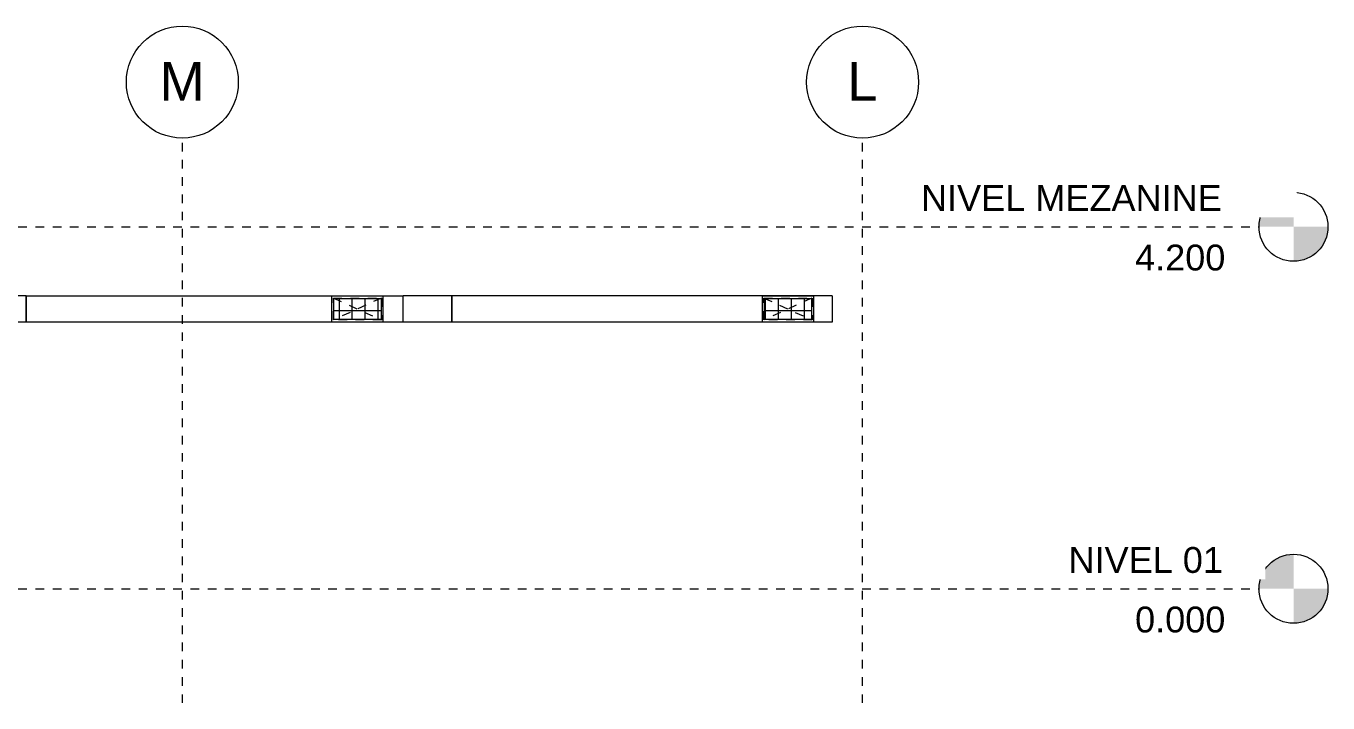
# Model space of a CAD drawing. Header units: metres. Extents: x 63 to 378, y -27 to 78.
# Drawn here: x 290.67 to 305.79, y -1.32 to 6.53 of the extents above; entities that cross this region are included whole.
import ezdxf

# ---------------------------------------------------------------- set-up
doc = ezdxf.new("R2010")
doc.units = ezdxf.units.M
for name, pattern in [('Centre', [0.03175, 0.00635, -0.004763, 0.015875, -0.004763]), ('Grid Line', [0.022225, 0.0127, -0.003175, 0.003175, -0.003175]), ('HIDDEN JT', [0.0016, 0.001, -0.0006])]:
    doc.linetypes.add(name, pattern=pattern)
for name, color, linetype, lineweight in [('A-DETL', 7, 'HIDDEN JT', 9), ('A-FLOR-LEVL', 7, 'Continuous', 9), ('M-HVAC-DUCT', 7, 'Continuous', 18), ('S-GRID', 7, 'Continuous', 9), ('S-GRID-IDEN', 7, 'Continuous', 9)]:
    doc.layers.add(name, color=color, linetype=linetype, lineweight=lineweight)
doc.layers.add('M-HVAC-CDFF', color=8, linetype='Continuous', lineweight=18, true_color=0x414141)
doc.styles.add('Arial_1', font='arial.ttf', dxfattribs={"height": 0.3})
doc.styles.add('Arial_2', font='arial.ttf', dxfattribs={"height": 0.45})
pattern_1 = [(0, (-55.042, 4.13), (0, 0.15), []), (90, (-55.042, 4.13), (-0.15, 9e-18), [])]

# ---------------------------------------------------------------- blocks, each defined once
blk = doc.blocks.new('M_Rectangular Transition - Angle - 15 LAM-2740724-SEC 4')
at = {"layer": 'M-HVAC-DUCT', "color": 5, "true_color": 0x0000ff}
for p, q in [((-44.871, 3.398), (-45.439, 3.398)), ((-45.439, 3.093), (-45.439, 3.398)), ((-44.871, 3.398), (-44.871, 3.093)), ((-44.871, 3.093), (-45.439, 3.093))]:
    blk.add_line(p, q, dxfattribs=at)
blk = doc.blocks.new('M_Rectangular Transition - Angle - 15 LAM-2740725-SEC 4')
at = {"layer": 'M-HVAC-DUCT', "color": 5, "true_color": 0x0000ff}
for p, q in [((-49.817, 3.398), (-50.386, 3.398)), ((-50.386, 3.093), (-50.386, 3.398)), ((-49.817, 3.398), (-49.817, 3.093)), ((-49.817, 3.093), (-50.386, 3.093))]:
    blk.add_line(p, q, dxfattribs=at)
blk = doc.blocks.new('REJ_ SUM_DE_MURO - 22_x10_-V269-SEC 4')
at = {"layer": 'A-DETL', "linetype": 'Continuous', "true_color": 0x676767}
h = blk.add_hatch(dxfattribs=at)
h.set_pattern_fill('FP_4', color=251, style=0, pattern_type=2)
h.set_pattern_definition(pattern_1)
h.paths.add_polyline_path([(-45.694, 3.124), (-45.694, 3.368), (-46.243, 3.368), (-46.243, 3.124)])
at = {"layer": 'M-HVAC-CDFF', "color": 5, "true_color": 0x0000ff}
for p, q in [((-45.669, 3.393), (-46.269, 3.393)), ((-46.269, 3.393), (-46.269, 3.098)), ((-46.243, 3.124), (-46.243, 3.368)), ((-46.243, 3.368), (-45.694, 3.368)), ((-45.694, 3.368), (-45.694, 3.124)), ((-45.669, 3.098), (-45.669, 3.393)), ((-46.269, 3.098), (-45.669, 3.098)), ((-45.694, 3.124), (-46.243, 3.124))]:
    blk.add_line(p, q, dxfattribs=at)
blk = doc.blocks.new('REJ_ SUM_DE_MURO - 22_x10_-V270-SEC 4')
at = {"layer": 'A-DETL', "linetype": 'Continuous', "true_color": 0x676767}
h = blk.add_hatch(dxfattribs=at)
h.set_pattern_fill('FP_4', color=251, style=0, pattern_type=2)
h.set_pattern_definition(pattern_1)
h.paths.add_polyline_path([(-40.694, 3.124), (-40.694, 3.368), (-41.243, 3.368), (-41.243, 3.124)])
at = {"layer": 'M-HVAC-CDFF', "color": 5, "true_color": 0x0000ff}
for p, q in [((-40.669, 3.393), (-41.269, 3.393)), ((-41.269, 3.393), (-41.269, 3.098)), ((-41.243, 3.124), (-41.243, 3.368)), ((-41.243, 3.368), (-40.694, 3.368)), ((-40.694, 3.368), (-40.694, 3.124)), ((-40.669, 3.098), (-40.669, 3.393)), ((-41.269, 3.098), (-40.669, 3.098)), ((-40.694, 3.124), (-41.243, 3.124))]:
    blk.add_line(p, q, dxfattribs=at)
blk = doc.blocks.new('M_Rectangular Takeoff - LAMINA-2740980-SEC 4')
at = {"layer": 'A-DETL', "color": 5, "true_color": 0x0000ff}
for p, q in [((-71.248, 3.322), (-70.689, 3.322)), ((-71.248, 3.068), (-71.248, 3.322)), ((-70.689, 3.322), (-70.689, 3.068)), ((-70.689, 3.068), (-71.248, 3.068))]:
    blk.add_line(p, q, dxfattribs=at)
blk = doc.blocks.new('Level - M_Level Head - Circle-24867-SEC 4')
at = {"layer": 'A-FLOR-LEVL'}
h = blk.add_hatch(color=256, dxfattribs=at)
edge = h.paths.add_edge_path()
edge.add_line((-35.098, 0), (-35.498, 0))
edge.add_arc((-35.098, 0), 0.4, 90, 180, ccw=False)
edge.add_line((-35.098, 0.4), (-35.098, 0))
h = blk.add_hatch(color=256, dxfattribs=at)
edge = h.paths.add_edge_path()
edge.add_line((-35.098, -0.4), (-35.098, 0))
edge.add_line((-35.098, 0), (-34.698, 0))
edge.add_arc((-35.098, 0), 0.4, 270, 360, ccw=False)
blk.add_circle((-35.098, 0), 0.4, dxfattribs=at)
blk = doc.blocks.new('Grid - M_Grid Head - Circle-24584-SEC 4')
at = {"layer": 'S-GRID-IDEN'}
blk.add_circle((-40.102, 5.879), 0.65, dxfattribs=at)

msp = doc.modelspace()

# ---------------------------------------------------------------- linework, layer by layer
at = {"layer": 'A-DETL', "color": 5, "true_color": 0x0000ff}
for p, q in [((294.238, 3.119), (294.238, 3.373)), ((294.238, 3.373), (294.796, 3.373)), ((294.238, 3.373), (294.796, 3.119)), ((294.796, 3.373), (294.238, 3.119)), ((294.796, 3.373), (294.796, 3.119)), ((299.238, 3.119), (299.238, 3.373)), ((299.238, 3.373), (299.796, 3.373)), ((299.238, 3.373), (299.796, 3.119)), ((299.796, 3.373), (299.238, 3.119)), ((299.796, 3.373), (299.796, 3.119)), ((294.796, 3.119), (294.238, 3.119)), ((299.796, 3.119), (299.238, 3.119))]:
    msp.add_line(p, q, dxfattribs=at)
at = {"layer": 'A-FLOR-LEVL', "linetype": 'Centre'}
for p, q in [((266.179, 4.2), (304.988, 4.2)), ((266.179, 0), (304.988, 0))]:
    msp.add_line(p, q, dxfattribs=at)
at = {"layer": 'M-HVAC-DUCT', "color": 5, "true_color": 0x0000ff}
for p, q in [((290.669, 3.093), (290.669, 3.398)), ((290.669, 3.398), (295.046, 3.398)), ((295.046, 3.398), (295.046, 3.093)), ((295.615, 3.093), (295.615, 3.398)), ((300.032, 3.398), (295.615, 3.398)), ((300.032, 3.398), (300.032, 3.093)), ((295.046, 3.093), (290.669, 3.093)), ((300.032, 3.093), (295.615, 3.093))]:
    msp.add_line(p, q, dxfattribs=at)
at = {"layer": 'S-GRID', "linetype": 'Grid Line'}
for p, q in [((292.484, -1.325), (292.484, 5.229)), ((300.384, -1.325), (300.384, 5.229))]:
    msp.add_line(p, q, dxfattribs=at)

# ---------------------------------------------------------------- block references
at = {"layer": 'A-DETL', "color": 5, "true_color": 0x0000ff}
for name, p in [('REJ_ SUM_DE_MURO - 22_x10_-V269-SEC 4', (340.486, 0)), ('M_Rectangular Takeoff - LAMINA-2740980-SEC 4', (365.486, 0.051)), ('REJ_ SUM_DE_MURO - 22_x10_-V270-SEC 4', (340.486, 0)), ('M_Rectangular Takeoff - LAMINA-2740980-SEC 4', (370.486, 0.051))]:
    msp.add_blockref(name, p, dxfattribs=at)
at = {"layer": 'A-FLOR-LEVL'}
for p in [(340.486, 4.2), (340.486, 0)]:
    msp.add_blockref('Level - M_Level Head - Circle-24867-SEC 4', p, dxfattribs=at)
at = {"layer": 'M-HVAC-DUCT', "color": 5, "true_color": 0x0000ff}
for name in ['M_Rectangular Transition - Angle - 15 LAM-2740725-SEC 4', 'M_Rectangular Transition - Angle - 15 LAM-2740724-SEC 4']:
    msp.add_blockref(name, (340.486, 0), dxfattribs=at)
at = {"layer": 'S-GRID-IDEN'}
for p in [(332.586, 0), (340.486, 0)]:
    msp.add_blockref('Grid - M_Grid Head - Circle-24584-SEC 4', p, dxfattribs=at)

# ---------------------------------------------------------------- next in the draw order: texts
at = {"layer": 'A-FLOR-LEVL', "char_height": 0.3, "attachment_point": 1, "style": 'Arial_1', "bg_fill": 3, "box_fill_scale": 1.25, "bg_fill_color": 256, "bg_fill_true_color": 13158600, "bg_fill_transparency": 0}
for s, insert, width in [('NIVEL MEZANINE', (301.062, 4.684), 4.28903), ('4.200', (303.548, 3.993), 1.29873), ('NIVEL 01', (302.775, 0.484), 2.21266), ('0.000', (303.548, -0.207), 1.29873)]:
    msp.add_mtext(s, dxfattribs=dict(at, insert=insert, width=width))
at = {"layer": 'S-GRID-IDEN', "char_height": 0.45, "attachment_point": 1, "style": 'Arial_2', "bg_fill": 3, "box_fill_scale": 1.25, "bg_fill_color": 256, "bg_fill_true_color": 13158600, "bg_fill_transparency": 0}
for s, insert, width in [('M', (292.219, 6.112), 0.63333), ('L', (300.205, 6.112), 0.42489)]:
    msp.add_mtext(s, dxfattribs=dict(at, insert=insert, width=width))

doc.saveas('drawing.dxf')
